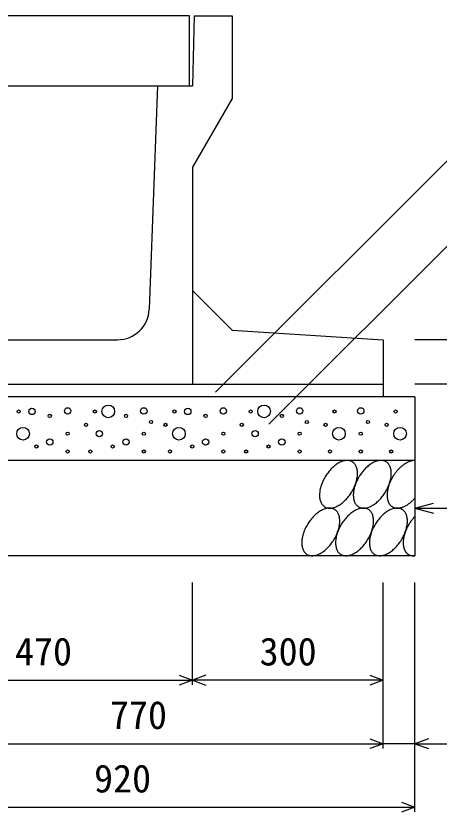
# Model space of a CAD drawing. Units: millimetres, scale not verified. Extents: x -25200 to 25200, y -8910 to 8910.
# Drawn here: x 14887 to 15553, y 5152 to 6406 of the extents above; entities that cross this region are included whole.
import ezdxf
from ezdxf.enums import TextEntityAlignment as Align

# ---------------------------------------------------------------- set-up
doc = ezdxf.new("R2010")
doc.units = ezdxf.units.MM
doc.header["$LTSCALE"] = 30
for name, color, linetype, lineweight in [('0-0_DIM', 7, 'Continuous', 25), ('0-2_HATCH', 6, 'Continuous', 25), ('0-5_OUTLINE', 3, 'Continuous', 25)]:
    doc.layers.add(name, color=color, linetype=linetype, lineweight=lineweight)
doc.styles.add('ＭＳ ゴシック', font='')
doc.styles.get('ＭＳ ゴシック').set_extended_font_data('MS Gothic')

msp = doc.modelspace()

# ---------------------------------------------------------------- linework, layer by layer
at = {"layer": '0-0_DIM'}
for p, q in [((15709.3, 6321.6), (15200.69, 5812.99)), ((15644.97, 6122.94), (15285.07, 5763.04)), ((15687.28, 5895.67), (15514.78, 5895.67)), ((15687.28, 5825.67), (15514.78, 5825.67)), ((15514.78, 5630.67), (15543.76, 5638.44)), ((15514.78, 5630.67), (15948.09, 5630.67)), ((15514.78, 5630.67), (15543.76, 5622.91)), ((15164.78, 5352.25), (15164.78, 5513.61)), ((15464.78, 5252.25), (15464.78, 5513.61)), ((15514.78, 5152.25), (15514.78, 5513.61)), ((14694.78, 5359.75), (15164.78, 5359.75)), ((15464.78, 5359.75), (15164.78, 5359.75)), ((14694.78, 5259.75), (15464.78, 5259.75)), ((15514.78, 5259.75), (15464.78, 5259.75)), ((15514.78, 5259.75), (15656.57, 5259.75)), ((14594.78, 5159.75), (15514.78, 5159.75))]:
    msp.add_line(p, q, dxfattribs=at)
for points in [[(15143.64, 5367.44), (15164.78, 5359.75), (15143.64, 5352.05)], [(15185.92, 5367.44), (15164.78, 5359.75), (15185.92, 5352.05)], [(15443.64, 5367.44), (15464.78, 5359.75), (15443.64, 5352.05)], [(15443.64, 5267.44), (15464.78, 5259.75), (15443.64, 5252.05)], [(15535.92, 5267.44), (15514.78, 5259.75), (15535.92, 5252.05)], [(15493.64, 5167.44), (15514.78, 5159.75), (15493.64, 5152.05)]]:
    msp.add_lwpolyline(points, dxfattribs=at)
at = {"layer": '0-2_HATCH'}
msp.add_lwpolyline([(15159.78, 6295.67), (15159.78, 6405.67), (14659.78, 6405.67), (14659.78, 6295.67)], close=True, dxfattribs=at)
for points in [[(15416.28, 5703.45), (15415.28, 5704.03), (15414.18, 5704.52), (15413.08, 5704.93), (15411.88, 5705.24), (15410.68, 5705.47), (15409.48, 5705.6), (15408.18, 5705.65), (15406.88, 5705.6), (15405.48, 5705.47), (15404.08, 5705.24), (15402.68, 5704.93), (15401.28, 5704.52), (15399.88, 5704.03), (15398.38, 5703.46), (15396.98, 5702.79), (15395.48, 5702.05), (15393.98, 5701.22), (15392.58, 5700.31), (15391.08, 5699.33), (15389.58, 5698.27), (15388.18, 5697.14), (15386.78, 5695.93), (15385.38, 5694.66), (15383.98, 5693.33), (15382.58, 5691.94), (15381.28, 5690.49), (15379.98, 5688.98), (15378.68, 5687.43), (15377.48, 5685.83), (15376.28, 5684.18), (15375.18, 5682.5), (15374.08, 5680.78), (15372.98, 5679.03), (15371.98, 5677.26), (15371.08, 5675.46), (15370.18, 5673.65), (15369.38, 5671.82), (15368.58, 5669.99), (15367.88, 5668.15)], [(15469.48, 5703.45), (15468.48, 5704.03), (15467.38, 5704.52), (15466.28, 5704.93), (15465.08, 5705.24), (15463.88, 5705.47), (15462.68, 5705.6), (15461.38, 5705.65), (15460.08, 5705.6), (15458.68, 5705.47), (15457.28, 5705.24), (15455.88, 5704.93), (15454.48, 5704.52), (15453.08, 5704.03), (15451.58, 5703.46), (15450.18, 5702.79), (15448.68, 5702.05), (15447.18, 5701.22), (15445.78, 5700.31), (15444.28, 5699.33), (15442.78, 5698.27), (15441.38, 5697.14), (15439.98, 5695.93), (15438.58, 5694.66), (15437.18, 5693.33), (15435.78, 5691.94), (15434.48, 5690.49), (15433.18, 5688.98), (15431.88, 5687.43), (15430.68, 5685.83), (15429.48, 5684.18), (15428.38, 5682.5), (15427.28, 5680.78), (15426.18, 5679.03), (15425.18, 5677.26), (15424.28, 5675.46), (15423.38, 5673.65), (15422.58, 5671.82), (15421.78, 5669.99), (15421.08, 5668.15)], [(15514.78, 5705.65), (15513.88, 5705.64), (15513.08, 5705.59), (15512.18, 5705.5), (15511.28, 5705.38), (15510.38, 5705.21), (15509.48, 5705.01), (15508.58, 5704.77), (15507.58, 5704.49), (15506.68, 5704.18), (15505.68, 5703.83), (15504.78, 5703.44), (15503.78, 5703.01), (15502.88, 5702.55), (15501.88, 5702.06), (15500.98, 5701.53), (15499.98, 5700.96), (15498.98, 5700.36), (15498.08, 5699.73), (15497.08, 5699.07), (15496.18, 5698.37), (15495.18, 5697.64), (15494.28, 5696.88), (15493.38, 5696.1), (15492.48, 5695.28), (15491.48, 5694.44), (15490.58, 5693.56), (15489.68, 5692.67), (15488.88, 5691.75), (15487.98, 5690.8), (15487.08, 5689.83), (15486.28, 5688.84), (15485.48, 5687.82), (15484.58, 5686.79), (15483.78, 5685.74), (15483.08, 5684.66), (15482.28, 5683.58), (15481.58, 5682.47), (15480.78, 5681.35), (15480.08, 5680.22)], [(15390.58, 5632.84), (15392.08, 5633.5), (15393.58, 5634.25), (15394.98, 5635.07), (15396.48, 5635.98), (15397.98, 5636.97), (15399.38, 5638.03), (15400.78, 5639.16), (15402.28, 5640.36), (15403.68, 5641.63), (15405.08, 5642.96), (15406.38, 5644.36), (15407.78, 5645.81), (15409.08, 5647.31), (15410.28, 5648.87), (15411.58, 5650.47), (15412.68, 5652.11), (15413.88, 5653.79), (15414.98, 5655.51), (15415.98, 5657.26), (15416.98, 5659.03), (15417.98, 5660.83), (15418.78, 5662.64), (15419.68, 5664.47), (15420.38, 5666.31), (15421.08, 5668.15), (15421.78, 5669.99), (15422.28, 5671.82), (15422.78, 5673.65), (15423.28, 5675.46), (15423.58, 5677.26), (15423.88, 5679.03), (15424.18, 5680.78), (15424.28, 5682.5), (15424.38, 5684.18), (15424.38, 5685.82), (15424.38, 5687.42), (15424.18, 5688.98), (15423.98, 5690.48), (15423.68, 5691.94)], [(15423.68, 5691.94), (15423.38, 5693.33), (15422.98, 5694.66), (15422.48, 5695.93), (15421.98, 5697.13), (15421.28, 5698.27), (15420.68, 5699.33), (15419.88, 5700.31), (15419.08, 5701.22), (15418.18, 5702.05), (15417.28, 5702.79), (15416.28, 5703.45)], [(15443.78, 5632.84), (15445.28, 5633.5), (15446.78, 5634.25), (15448.18, 5635.07), (15449.68, 5635.98), (15451.18, 5636.97), (15452.58, 5638.03), (15454.08, 5639.16), (15455.48, 5640.36), (15456.88, 5641.63), (15458.28, 5642.96), (15459.58, 5644.36), (15460.98, 5645.81), (15462.28, 5647.31), (15463.48, 5648.87), (15464.78, 5650.47), (15465.88, 5652.11), (15467.08, 5653.79), (15468.18, 5655.51), (15469.18, 5657.26), (15470.18, 5659.03), (15471.18, 5660.83), (15471.98, 5662.64), (15472.88, 5664.47), (15473.58, 5666.31), (15474.28, 5668.15), (15474.98, 5669.99), (15475.48, 5671.82), (15476.08, 5673.65), (15476.48, 5675.46), (15476.88, 5677.26), (15477.18, 5679.03), (15477.38, 5680.78), (15477.48, 5682.5), (15477.58, 5684.18), (15477.58, 5685.82), (15477.58, 5687.42), (15477.38, 5688.98), (15477.18, 5690.48), (15476.98, 5691.94)], [(15476.98, 5691.94), (15476.58, 5693.33), (15476.18, 5694.66), (15475.68, 5695.93), (15475.18, 5697.13), (15474.48, 5698.27), (15473.88, 5699.33), (15473.08, 5700.31), (15472.28, 5701.22), (15471.38, 5702.05), (15470.48, 5702.79), (15469.48, 5703.45)], [(15480.08, 5680.22), (15479.48, 5679.08), (15478.78, 5677.92), (15478.18, 5676.75), (15477.58, 5675.58), (15476.98, 5674.4), (15476.38, 5673.21), (15475.88, 5672.01), (15475.38, 5670.82), (15474.88, 5669.62), (15474.38, 5668.41), (15473.98, 5667.21), (15473.58, 5666.01), (15473.18, 5664.81), (15472.88, 5663.61), (15472.58, 5662.42), (15472.28, 5661.24), (15471.98, 5660.06), (15471.78, 5658.89), (15471.58, 5657.73), (15471.38, 5656.58), (15471.28, 5655.44), (15471.18, 5654.31), (15471.08, 5653.2), (15471.08, 5652.11), (15470.98, 5651.03), (15471.08, 5649.97), (15471.08, 5648.93), (15471.18, 5647.9), (15471.28, 5646.9), (15471.38, 5645.92), (15471.58, 5644.96), (15471.78, 5644.03), (15471.98, 5643.12), (15472.28, 5642.24), (15472.58, 5641.38), (15472.88, 5640.55), (15473.18, 5639.75), (15473.58, 5638.98), (15473.98, 5638.24)], [(15367.88, 5668.15), (15367.28, 5666.31), (15366.68, 5664.47), (15366.18, 5662.65), (15365.78, 5660.83), (15365.38, 5659.04), (15365.08, 5657.26), (15364.88, 5655.52), (15364.68, 5653.8), (15364.58, 5652.12), (15364.58, 5650.47), (15364.68, 5648.87), (15364.78, 5647.31), (15364.98, 5645.81), (15365.28, 5644.36), (15365.58, 5642.96), (15366.08, 5641.63), (15366.48, 5640.36), (15367.08, 5639.16), (15367.68, 5638.03), (15368.38, 5636.97), (15369.08, 5635.98), (15369.88, 5635.08), (15370.78, 5634.25), (15371.68, 5633.5), (15372.68, 5632.84), (15373.68, 5632.26), (15374.78, 5631.77), (15375.88, 5631.37), (15377.08, 5631.05), (15378.28, 5630.83), (15379.58, 5630.69), (15380.88, 5630.65), (15382.18, 5630.69), (15383.48, 5630.83), (15384.88, 5631.05), (15386.28, 5631.37), (15387.68, 5631.77), (15389.18, 5632.26), (15390.58, 5632.84)], [(15421.08, 5668.15), (15420.48, 5666.31), (15419.88, 5664.47), (15419.38, 5662.65), (15418.98, 5660.83), (15418.58, 5659.04), (15418.28, 5657.26), (15418.08, 5655.52), (15417.88, 5653.8), (15417.78, 5652.12), (15417.78, 5650.47), (15417.88, 5648.87), (15417.98, 5647.31), (15418.18, 5645.81), (15418.48, 5644.36), (15418.88, 5642.96), (15419.28, 5641.63), (15419.78, 5640.36), (15420.28, 5639.16), (15420.88, 5638.03), (15421.58, 5636.97), (15422.28, 5635.98), (15423.18, 5635.08), (15423.98, 5634.25), (15424.88, 5633.5), (15425.88, 5632.84), (15426.88, 5632.26), (15427.98, 5631.77), (15429.18, 5631.37), (15430.28, 5631.05), (15431.48, 5630.83), (15432.78, 5630.69), (15434.08, 5630.65), (15435.38, 5630.69), (15436.78, 5630.83), (15438.08, 5631.05), (15439.48, 5631.37), (15440.98, 5631.77), (15442.38, 5632.26), (15443.78, 5632.84)], [(15504.78, 5637.26), (15505.68, 5637.96), (15506.68, 5638.69), (15507.58, 5639.45), (15508.58, 5640.24), (15509.48, 5641.06), (15510.38, 5641.9), (15511.28, 5642.77), (15512.18, 5643.67), (15513.08, 5644.6), (15513.88, 5645.54), (15514.78, 5646.51)], [(15388.48, 5628.46), (15387.38, 5629.04), (15386.28, 5629.53), (15385.18, 5629.94), (15383.98, 5630.25), (15382.78, 5630.48), (15381.58, 5630.61), (15380.28, 5630.66), (15378.98, 5630.61), (15377.58, 5630.48), (15376.18, 5630.25), (15374.78, 5629.94), (15373.38, 5629.53), (15371.98, 5629.04), (15370.48, 5628.47), (15369.08, 5627.8), (15367.58, 5627.06), (15366.08, 5626.23), (15364.68, 5625.32), (15363.18, 5624.34), (15361.78, 5623.28), (15360.28, 5622.15), (15358.88, 5620.94), (15357.48, 5619.67), (15356.08, 5618.34), (15354.68, 5616.95), (15353.38, 5615.5), (15352.08, 5613.99), (15350.78, 5612.44), (15349.58, 5610.84), (15348.38, 5609.19), (15347.28, 5607.51), (15346.18, 5605.79), (15345.08, 5604.04), (15344.08, 5602.27), (15343.18, 5600.47), (15342.28, 5598.66), (15341.48, 5596.83), (15340.68, 5595), (15339.98, 5593.16)], [(15441.68, 5628.46), (15440.58, 5629.04), (15439.48, 5629.53), (15438.38, 5629.94), (15437.28, 5630.25), (15435.98, 5630.48), (15434.78, 5630.61), (15433.48, 5630.66), (15432.18, 5630.61), (15430.78, 5630.48), (15429.38, 5630.25), (15427.98, 5629.94), (15426.58, 5629.53), (15425.18, 5629.04), (15423.68, 5628.47), (15422.28, 5627.8), (15420.78, 5627.06), (15419.28, 5626.23), (15417.88, 5625.32), (15416.38, 5624.34), (15414.98, 5623.28), (15413.48, 5622.15), (15412.08, 5620.94), (15410.68, 5619.67), (15409.28, 5618.34), (15407.88, 5616.95), (15406.58, 5615.5), (15405.28, 5613.99), (15403.98, 5612.44), (15402.78, 5610.84), (15401.58, 5609.19), (15400.48, 5607.51), (15399.38, 5605.79), (15398.28, 5604.04), (15397.38, 5602.27), (15396.38, 5600.47), (15395.48, 5598.66), (15394.68, 5596.83), (15393.88, 5595), (15393.18, 5593.16)], [(15494.88, 5628.46), (15493.78, 5629.04), (15492.78, 5629.53), (15491.58, 5629.94), (15490.48, 5630.25), (15489.18, 5630.48), (15487.98, 5630.61), (15486.68, 5630.66), (15485.38, 5630.61), (15483.98, 5630.48), (15482.68, 5630.25), (15481.28, 5629.94), (15479.78, 5629.53), (15478.38, 5629.04), (15476.88, 5628.47), (15475.48, 5627.8), (15473.98, 5627.06), (15472.58, 5626.23), (15471.08, 5625.32), (15469.58, 5624.34), (15468.18, 5623.28), (15466.68, 5622.15), (15465.28, 5620.94), (15463.88, 5619.67), (15462.48, 5618.34), (15461.08, 5616.95), (15459.78, 5615.5), (15458.48, 5613.99), (15457.28, 5612.44), (15455.98, 5610.84), (15454.78, 5609.19), (15453.68, 5607.51), (15452.58, 5605.79), (15451.58, 5604.04), (15450.58, 5602.27), (15449.58, 5600.47), (15448.68, 5598.66), (15447.88, 5596.83), (15447.18, 5595), (15446.38, 5593.16)], [(15473.98, 5638.24), (15474.38, 5637.53), (15474.88, 5636.85), (15475.38, 5636.21), (15475.88, 5635.59), (15476.38, 5635.01), (15476.98, 5634.47), (15477.58, 5633.96), (15478.18, 5633.48), (15478.78, 5633.04), (15479.48, 5632.63), (15480.08, 5632.27), (15480.78, 5631.94), (15481.58, 5631.64), (15482.28, 5631.38), (15483.08, 5631.17), (15483.78, 5630.99), (15484.58, 5630.84), (15485.48, 5630.74), (15486.28, 5630.67), (15487.08, 5630.65), (15487.98, 5630.66), (15488.88, 5630.71), (15489.68, 5630.8), (15490.58, 5630.93), (15491.48, 5631.09), (15492.48, 5631.29), (15493.38, 5631.54), (15494.28, 5631.82), (15495.18, 5632.13), (15496.18, 5632.49), (15497.08, 5632.88), (15498.08, 5633.3), (15498.98, 5633.77), (15499.98, 5634.26), (15500.98, 5634.8), (15501.88, 5635.36), (15502.88, 5635.96), (15503.78, 5636.6), (15504.78, 5637.26)], [(15362.68, 5557.85), (15364.18, 5558.51), (15365.68, 5559.26), (15367.08, 5560.08), (15368.58, 5560.99), (15370.08, 5561.98), (15371.48, 5563.04), (15372.98, 5564.17), (15374.38, 5565.37), (15375.78, 5566.64), (15377.18, 5567.97), (15378.48, 5569.37), (15379.88, 5570.82), (15381.18, 5572.32), (15382.38, 5573.88), (15383.68, 5575.48), (15384.78, 5577.12), (15385.98, 5578.8), (15387.08, 5580.52), (15388.08, 5582.27), (15389.08, 5584.04), (15390.08, 5585.84), (15390.88, 5587.65), (15391.78, 5589.48), (15392.48, 5591.31), (15393.18, 5593.15), (15393.88, 5594.99), (15394.38, 5596.83), (15394.98, 5598.66), (15395.38, 5600.47), (15395.78, 5602.27), (15396.08, 5604.04), (15396.28, 5605.79), (15396.38, 5607.51), (15396.48, 5609.19), (15396.48, 5610.83), (15396.48, 5612.43), (15396.28, 5613.99), (15396.08, 5615.49), (15395.88, 5616.94)], [(15395.88, 5616.94), (15395.48, 5618.34), (15395.08, 5619.67), (15394.58, 5620.94), (15394.08, 5622.14), (15393.38, 5623.28), (15392.78, 5624.34), (15391.98, 5625.32), (15391.18, 5626.23), (15390.28, 5627.06), (15389.38, 5627.8), (15388.48, 5628.46)], [(15415.98, 5557.85), (15417.38, 5558.51), (15418.88, 5559.26), (15420.28, 5560.08), (15421.78, 5560.99), (15423.28, 5561.98), (15424.68, 5563.04), (15426.18, 5564.17), (15427.58, 5565.37), (15428.98, 5566.64), (15430.38, 5567.97), (15431.68, 5569.37), (15433.08, 5570.82), (15434.38, 5572.32), (15435.58, 5573.88), (15436.88, 5575.48), (15438.08, 5577.12), (15439.18, 5578.8), (15440.28, 5580.52), (15441.28, 5582.27), (15442.28, 5584.04), (15443.28, 5585.84), (15444.18, 5587.65), (15444.98, 5589.48), (15445.68, 5591.31), (15446.38, 5593.15), (15447.08, 5594.99), (15447.68, 5596.83), (15448.18, 5598.66), (15448.58, 5600.47), (15448.98, 5602.27), (15449.28, 5604.04), (15449.48, 5605.79), (15449.58, 5607.51), (15449.68, 5609.19), (15449.68, 5610.83), (15449.68, 5612.43), (15449.48, 5613.99), (15449.28, 5615.49), (15449.08, 5616.94)], [(15449.08, 5616.94), (15448.68, 5618.34), (15448.28, 5619.67), (15447.78, 5620.94), (15447.28, 5622.14), (15446.68, 5623.28), (15445.98, 5624.34), (15445.18, 5625.32), (15444.38, 5626.23), (15443.58, 5627.06), (15442.58, 5627.8), (15441.68, 5628.46)], [(15469.18, 5557.85), (15470.58, 5558.51), (15472.08, 5559.26), (15473.58, 5560.08), (15474.98, 5560.99), (15476.48, 5561.98), (15477.88, 5563.04), (15479.38, 5564.17), (15480.78, 5565.37), (15482.18, 5566.64), (15483.58, 5567.97), (15484.98, 5569.37), (15486.28, 5570.82), (15487.58, 5572.32), (15488.88, 5573.88), (15490.08, 5575.48), (15491.28, 5577.12), (15492.38, 5578.8), (15493.48, 5580.52), (15494.48, 5582.27), (15495.48, 5584.04), (15496.48, 5585.84), (15497.38, 5587.65), (15498.18, 5589.48), (15498.98, 5591.31), (15499.68, 5593.15), (15500.28, 5594.99), (15500.88, 5596.83), (15501.38, 5598.66), (15501.78, 5600.47), (15502.18, 5602.27), (15502.48, 5604.04), (15502.68, 5605.79), (15502.88, 5607.51), (15502.88, 5609.19), (15502.98, 5610.83), (15502.88, 5612.43), (15502.78, 5613.99), (15502.58, 5615.49), (15502.28, 5616.94)], [(15502.28, 5616.94), (15501.88, 5618.34), (15501.48, 5619.67), (15500.98, 5620.94), (15500.48, 5622.14), (15499.88, 5623.28), (15499.18, 5624.34), (15498.38, 5625.32), (15497.58, 5626.23), (15496.78, 5627.06), (15495.78, 5627.8), (15494.88, 5628.46)], [(15514.78, 5617.41), (15514.28, 5616.88), (15513.78, 5616.34), (15513.28, 5615.8), (15512.78, 5615.24), (15512.28, 5614.68), (15511.78, 5614.11), (15511.28, 5613.54), (15510.88, 5612.96), (15510.38, 5612.37), (15509.88, 5611.77), (15509.48, 5611.17), (15508.98, 5610.56), (15508.58, 5609.95), (15508.08, 5609.33), (15507.68, 5608.7), (15507.28, 5608.07), (15506.88, 5607.44), (15506.38, 5606.8), (15505.98, 5606.15), (15505.58, 5605.5), (15505.18, 5604.85), (15504.88, 5604.19), (15504.48, 5603.53), (15504.08, 5602.86), (15503.68, 5602.2), (15503.38, 5601.53), (15502.98, 5600.85), (15502.68, 5600.17), (15502.28, 5599.5), (15501.98, 5598.82), (15501.68, 5598.13), (15501.38, 5597.45), (15501.08, 5596.76), (15500.78, 5596.07), (15500.48, 5595.39), (15500.18, 5594.7), (15499.98, 5594.01), (15499.68, 5593.32), (15499.48, 5592.63)], [(15339.98, 5593.16), (15339.38, 5591.32), (15338.78, 5589.48), (15338.28, 5587.66), (15337.88, 5585.84), (15337.48, 5584.05), (15337.18, 5582.27), (15336.98, 5580.52), (15336.78, 5578.81), (15336.68, 5577.12), (15336.68, 5575.48), (15336.78, 5573.88), (15336.88, 5572.32), (15337.08, 5570.82), (15337.38, 5569.37), (15337.78, 5567.97), (15338.18, 5566.64), (15338.68, 5565.37), (15339.18, 5564.17), (15339.78, 5563.04), (15340.48, 5561.98), (15341.28, 5560.99), (15342.08, 5560.09), (15342.88, 5559.26), (15343.78, 5558.51), (15344.78, 5557.85), (15345.88, 5557.27), (15346.88, 5556.78), (15348.08, 5556.38), (15349.18, 5556.06), (15350.38, 5555.84), (15351.68, 5555.7), (15352.98, 5555.66), (15354.28, 5555.7), (15355.68, 5555.84), (15356.98, 5556.06), (15358.38, 5556.38), (15359.88, 5556.78), (15361.28, 5557.27), (15362.68, 5557.85)], [(15393.18, 5593.16), (15392.58, 5591.32), (15391.98, 5589.48), (15391.48, 5587.66), (15391.08, 5585.84), (15390.68, 5584.05), (15390.38, 5582.27), (15390.18, 5580.52), (15389.98, 5578.81), (15389.98, 5577.12), (15389.88, 5575.48), (15389.98, 5573.88), (15390.08, 5572.32), (15390.28, 5570.82), (15390.58, 5569.37), (15390.98, 5567.97), (15391.38, 5566.64), (15391.88, 5565.37), (15392.38, 5564.17), (15392.98, 5563.04), (15393.68, 5561.98), (15394.48, 5560.99), (15395.28, 5560.09), (15396.08, 5559.26), (15397.08, 5558.51), (15397.98, 5557.85), (15399.08, 5557.27), (15400.08, 5556.78), (15401.28, 5556.38), (15402.38, 5556.06), (15403.68, 5555.84), (15404.88, 5555.7), (15406.18, 5555.66), (15407.48, 5555.7), (15408.88, 5555.84), (15410.18, 5556.06), (15411.58, 5556.38), (15413.08, 5556.78), (15414.48, 5557.27), (15415.98, 5557.85)], [(15446.38, 5593.16), (15445.78, 5591.32), (15445.18, 5589.48), (15444.68, 5587.66), (15444.28, 5585.84), (15443.88, 5584.05), (15443.58, 5582.27), (15443.38, 5580.52), (15443.28, 5578.81), (15443.18, 5577.12), (15443.18, 5575.48), (15443.18, 5573.88), (15443.28, 5572.32), (15443.58, 5570.82), (15443.78, 5569.37), (15444.18, 5567.97), (15444.58, 5566.64), (15445.08, 5565.37), (15445.58, 5564.17), (15446.18, 5563.04), (15446.88, 5561.98), (15447.68, 5560.99), (15448.48, 5560.09), (15449.28, 5559.26), (15450.28, 5558.51), (15451.18, 5557.85), (15452.28, 5557.27), (15453.28, 5556.78), (15454.48, 5556.38), (15455.58, 5556.06), (15456.88, 5555.84), (15458.08, 5555.7), (15459.38, 5555.66), (15460.68, 5555.7), (15462.08, 5555.84), (15463.48, 5556.06), (15464.88, 5556.38), (15466.28, 5556.78), (15467.68, 5557.27), (15469.18, 5557.85)], [(15499.48, 5592.63), (15499.18, 5591.94), (15498.98, 5591.25), (15498.78, 5590.56), (15498.58, 5589.87), (15498.38, 5589.19), (15498.18, 5588.5), (15497.98, 5587.82), (15497.78, 5587.14), (15497.58, 5586.46), (15497.48, 5585.78), (15497.28, 5585.1), (15497.18, 5584.43), (15497.08, 5583.76), (15496.98, 5583.09), (15496.88, 5582.43), (15496.78, 5581.77), (15496.68, 5581.12), (15496.58, 5580.47), (15496.48, 5579.82), (15496.48, 5579.18), (15496.38, 5578.54), (15496.38, 5577.91), (15496.38, 5577.28), (15496.38, 5576.66), (15496.38, 5576.04), (15496.38, 5575.43), (15496.38, 5574.82), (15496.38, 5574.22), (15496.38, 5573.63), (15496.48, 5573.05), (15496.48, 5572.47), (15496.58, 5571.9), (15496.68, 5571.33), (15496.78, 5570.77), (15496.88, 5570.22), (15496.98, 5569.68), (15497.08, 5569.15), (15497.18, 5568.62), (15497.28, 5568.1)], [(15497.28, 5568.1), (15497.48, 5567.6), (15497.58, 5567.1), (15497.78, 5566.6), (15497.98, 5566.12), (15498.18, 5565.65), (15498.38, 5565.18), (15498.58, 5564.73), (15498.78, 5564.28), (15498.98, 5563.85), (15499.18, 5563.42), (15499.48, 5563.01), (15499.68, 5562.6), (15499.98, 5562.21), (15500.18, 5561.82), (15500.48, 5561.45), (15500.78, 5561.09), (15501.08, 5560.73), (15501.38, 5560.39), (15501.68, 5560.06), (15501.98, 5559.74), (15502.28, 5559.44), (15502.68, 5559.14), (15502.98, 5558.86), (15503.38, 5558.58), (15503.68, 5558.32), (15504.08, 5558.07), (15504.48, 5557.83), (15504.88, 5557.61), (15505.18, 5557.4), (15505.58, 5557.19), (15505.98, 5557), (15506.38, 5556.83), (15506.88, 5556.66), (15507.28, 5556.51), (15507.68, 5556.37), (15508.08, 5556.24), (15508.58, 5556.13), (15508.98, 5556.02), (15509.48, 5555.93)], [(15509.48, 5555.93), (15509.88, 5555.86), (15510.38, 5555.79), (15510.88, 5555.74), (15511.28, 5555.7), (15511.78, 5555.67), (15512.28, 5555.66), (15512.78, 5555.66), (15513.28, 5555.67), (15513.78, 5555.69), (15514.28, 5555.73), (15514.78, 5555.78)]]:
    msp.add_lwpolyline(points, dxfattribs=at)
for centre, radius in [((15032.05, 5782.85), 10), ((15277.28, 5782.85), 10), ((14891.02, 5782.85), 2.5), ((14912.05, 5782.85), 5), ((14968.13, 5783.73), 5), ((15011.02, 5782.85), 2.5), ((15088.13, 5783.73), 5), ((15136.25, 5782.85), 2.5), ((15157.28, 5782.85), 5), ((15213.35, 5783.73), 5), ((15256.25, 5782.85), 2.5), ((15333.35, 5783.73), 5), ((15388.17, 5782.85), 2.5), ((15429.54, 5783.73), 5), ((15484.36, 5782.85), 2.5), ((14940.09, 5775.85), 2.5), ((15060.09, 5775.85), 2.5), ((15099.47, 5766.16), 2.5), ((15185.31, 5775.85), 2.5), ((15305.31, 5775.85), 2.5), ((15344.69, 5766.16), 2.5), ((15440.88, 5766.16), 2.5), ((14898.03, 5747.83), 10), ((14997, 5761.84), 2.5), ((15122.23, 5761.84), 2.5), ((15143.26, 5747.83), 10), ((15242.23, 5761.84), 2.5), ((15374.15, 5761.84), 2.5), ((15395.18, 5747.83), 10), ((15470.34, 5761.84), 2.5), ((15491.37, 5747.83), 10), ((14968.13, 5747.83), 2.5), ((15018.03, 5747.83), 5), ((15088.13, 5747.83), 2.5), ((15213.35, 5747.83), 2.5), ((15263.26, 5747.83), 5), ((15333.35, 5747.83), 2.5), ((15429.54, 5747.83), 2.5), ((14919.06, 5727.7), 2.5), ((14940.09, 5734.7), 5), ((15039.06, 5727.7), 2.5), ((15060.09, 5734.7), 5), ((15164.28, 5727.7), 2.5), ((15185.31, 5734.7), 5), ((15284.28, 5727.7), 2.5), ((15305.31, 5734.7), 5), ((14968.13, 5719.82), 2.5), ((15004.01, 5719.82), 2.5), ((15088.13, 5719.82), 2.5), ((15129.24, 5719.82), 2.5), ((15213.35, 5719.82), 2.5), ((15249.24, 5719.82), 2.5), ((15333.35, 5719.82), 2.5), ((15381.16, 5719.82), 2.5), ((15429.54, 5719.82), 2.5), ((15477.35, 5719.82), 2.5)]:
    msp.add_circle(centre, radius, dxfattribs=at)
at = {"layer": '0-5_OUTLINE'}
for p, q in [((15167.28, 6405.67), (15164.78, 6295.67)), ((15167.28, 6405.67), (15227.28, 6405.67)), ((15227.28, 6405.67), (15227.28, 6275.67)), ((15109.78, 6295.67), (15096.58, 5943.8)), ((15109.78, 6295.67), (15164.78, 6295.67)), ((15227.28, 6275.67), (15164.78, 6167.67)), ((15164.78, 6167.67), (15164.78, 5825.67)), ((15227.28, 5910.67), (15164.78, 5973.17)), ((15227.28, 5910.67), (15464.78, 5895.67)), ((14772.94, 5895.67), (15046.62, 5895.67)), ((15464.78, 5895.67), (15464.78, 5805.67)), ((14694.78, 5825.67), (15464.78, 5825.67)), ((15514.78, 5805.67), (14594.78, 5805.67)), ((15514.78, 5805.67), (15514.78, 5555.67)), ((15514.78, 5705.67), (14594.78, 5705.67)), ((15514.78, 5555.67), (14594.78, 5555.67))]:
    msp.add_line(p, q, dxfattribs=at)
msp.add_arc((15046.62, 5945.67), 50, 270, 357.85241, dxfattribs=at)

# ---------------------------------------------------------------- texts
at = {"layer": '0-0_DIM', "style": 'ＭＳ ゴシック'}
for s, p in [('470', (14885.31, 5369.75)), ('300', (15270.31, 5369.75)), ('770', (15034.78, 5269.75)), ('920', (15009.78, 5169.75))]:
    msp.add_text(s, height=43.99, dxfattribs=at).set_placement(p, align=Align.BOTTOM_LEFT)

doc.saveas('drawing.dxf')
